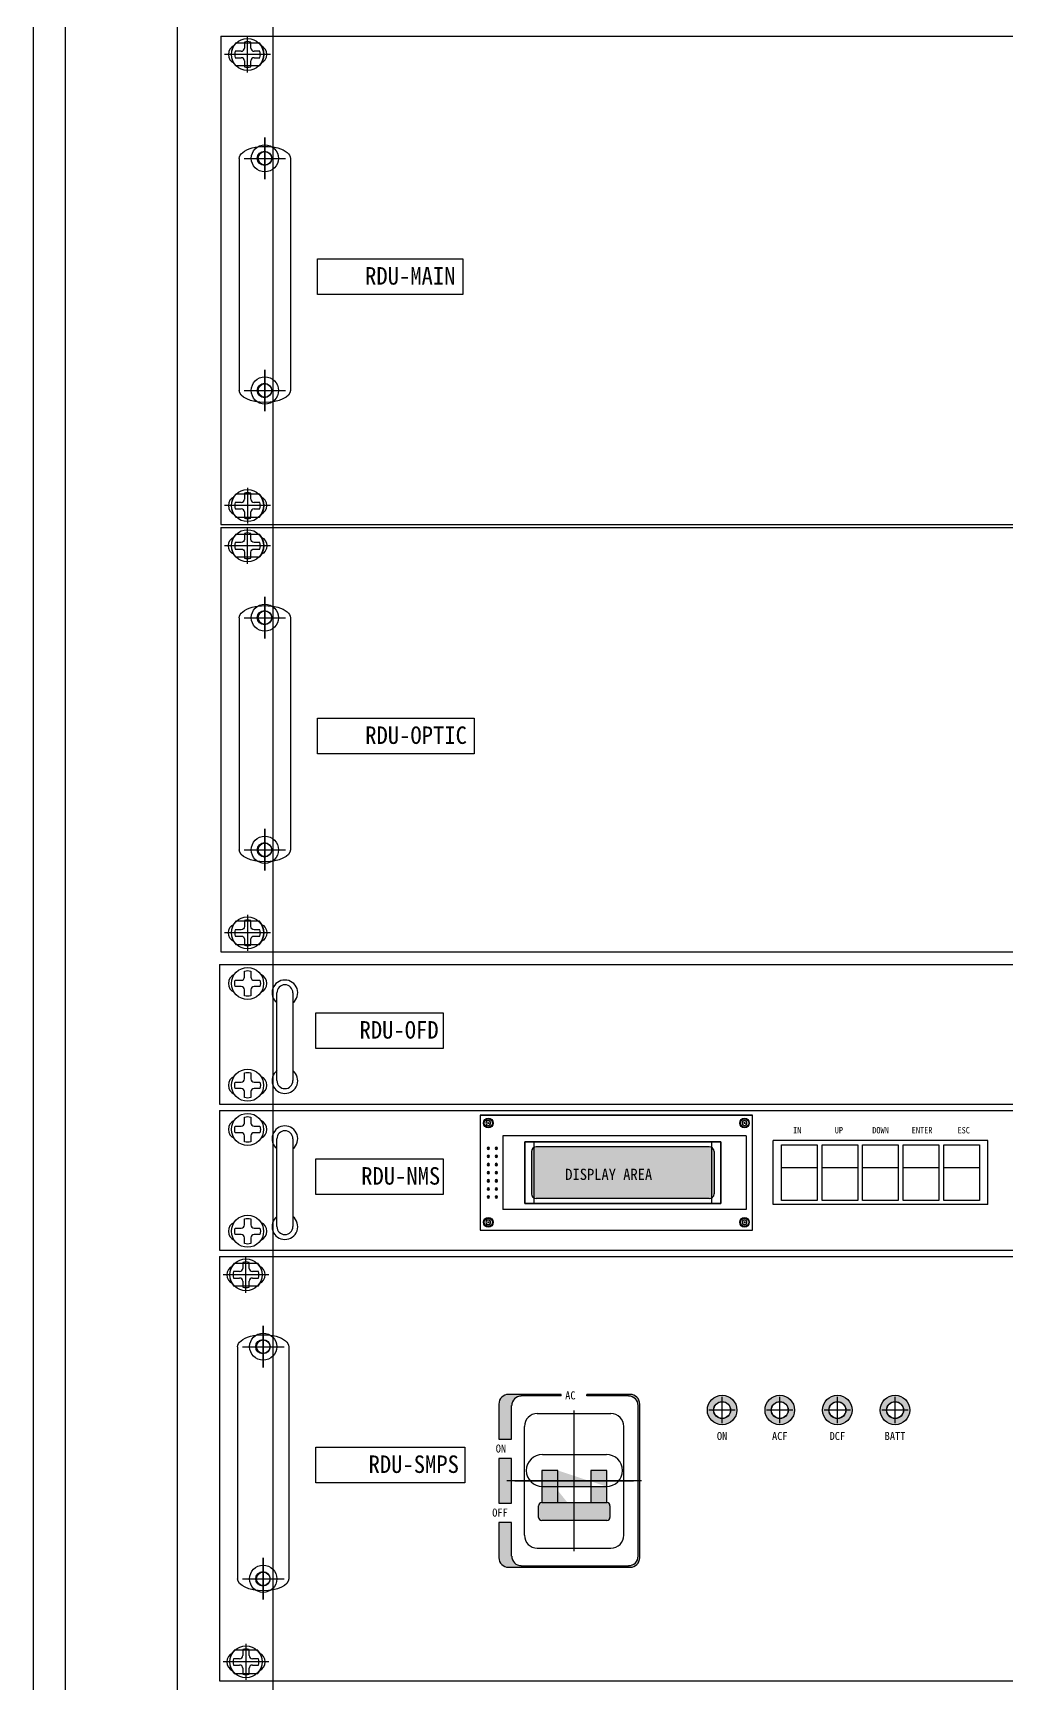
# Model space of a CAD drawing. Header units: millimetres. Extents: x 0 to 2521, y -5 to 594.
# Drawn here: x 2143.4 to 2157.74, y 352.65 to 376.96 of the extents above; entities that cross this region are included whole.
import ezdxf
from ezdxf.enums import TextEntityAlignment as Align

# ---------------------------------------------------------------- set-up
doc = ezdxf.new("R2010")
doc.units = ezdxf.units.MM
doc.header["$LTSCALE"] = 10
doc.layers.add('TT-WIRE-EQPM', color=2, linetype='Continuous')
doc.styles.add('굴림체', font='GulimChe.ttf')

# ---------------------------------------------------------------- blocks, each defined once
blk = doc.blocks.new('SMOOTH_0$00025')
at = {"const_width": 0.000125}
blk.add_lwpolyline([(-0.000062, 0, 1), (0.000062, 0, 1)], format="xyb", close=True, dxfattribs=at)

msp = doc.modelspace()

# ---------------------------------------------------------------- hatches: boundary and pattern name
at = {"layer": 'TT-WIRE-EQPM'}
msp.add_hatch(color=256, dxfattribs=at).paths.add_polyline_path([(2153.429, 360.491, 0.414214), (2153.358, 360.562), (2150.812, 360.562, 0.414214), (2150.742, 360.491), (2150.742, 359.869, 0.414214), (2150.812, 359.798), (2153.358, 359.798, 0.414214), (2153.429, 359.869)])
h = msp.add_hatch(color=256, dxfattribs=at)
h.paths.add_polyline_path([(2150.449, 355.03), (2150.261, 355.03), (2150.261, 354.511, 0.414214), (2150.402, 354.37), (2152.193, 354.37, 0.414214), (2152.335, 354.511), (2152.335, 355.642), (2152.311, 355.642), (2152.311, 354.535, -0.414214), (2152.17, 354.393), (2150.591, 354.393, -0.414214), (2150.449, 354.535)])
h.paths.add_polyline_path([(2150.449, 355.972), (2150.261, 355.972), (2150.261, 355.312), (2150.449, 355.312)])
h.paths.add_polyline_path([(2152.193, 356.915), (2151.557, 356.915), (2151.557, 356.892), (2152.17, 356.892, -0.414214), (2152.311, 356.75), (2152.311, 355.642), (2152.335, 355.642), (2152.335, 356.774, 0.414214)])
h.paths.add_polyline_path([(2150.591, 356.892), (2151.18, 356.892), (2151.18, 356.915), (2150.402, 356.915, 0.414214), (2150.261, 356.774), (2150.261, 356.255), (2150.449, 356.255), (2150.449, 356.75, -0.414214)])
h = msp.add_hatch(color=256, dxfattribs=at)
h.paths.add_polyline_path([(2153.547, 356.468, 1), (2153.547, 356.902, 1)])
h.paths.add_polyline_path([(2153.547, 356.808, -1), (2153.547, 356.563, -1)], flags=16)
h.paths.add_polyline_path([(2154.396, 356.902, 1), (2154.396, 356.468, 1)])
h.paths.add_polyline_path([(2154.396, 356.563, -1), (2154.396, 356.808, -1)], flags=16)
h.paths.add_polyline_path([(2155.244, 356.468, 1), (2155.244, 356.902, 1)])
h.paths.add_polyline_path([(2155.244, 356.808, -1), (2155.244, 356.563, -1)], flags=16)
h.paths.add_polyline_path([(2156.093, 356.468, 1), (2156.093, 356.902, 1)])
h.paths.add_polyline_path([(2156.093, 356.808, -1), (2156.093, 356.563, -1)], flags=16)
h = msp.add_hatch(color=256, dxfattribs=at)
edge = h.paths.add_edge_path()
edge.add_line((2151.896, 355.277), (2151.896, 355.105))
edge.add_arc((2151.849, 355.105), 0.0471, -90, 0, ccw=False)
edge.add_line((2151.849, 355.058), (2150.892, 355.058))
edge.add_arc((2150.892, 355.105), 0.0471, 180, 270, ccw=False)
edge.add_line((2150.845, 355.105), (2150.845, 355.277))
edge.add_arc((2150.892, 355.277), 0.0471, 90, 180, ccw=False)
edge.add_line((2150.892, 355.324), (2151.849, 355.324))
edge.add_arc((2151.849, 355.277), 0.0471, 0, 90, ccw=False)
h.paths.add_polyline_path([(2151.613, 355.795), (2151.613, 355.324), (2151.849, 355.324), (2151.849, 355.795)])
edge = h.paths.add_edge_path()
edge.add_line((2150.901, 355.559), (2151.844, 355.559))
edge.add_line((2151.128, 355.795), (2150.892, 355.795))
edge.add_line((2151.034, 355.324), (2151.269, 355.324))
edge.add_line((2150.892, 355.795), (2150.892, 355.324))
edge.add_line((2151.128, 355.324), (2151.128, 355.795))
h = msp.add_hatch(color=256, dxfattribs=at)
h.paths.add_polyline_path([(2150.892, 355.324), (2151.128, 355.324), (2151.128, 355.795), (2150.892, 355.795)])
edge = h.paths.add_edge_path()
edge.add_line((2151.034, 355.324), (2151.269, 355.324))
edge.add_arc((2150.892, 355.277), 0.0471, 90, 180)
h = msp.add_hatch(color=256, dxfattribs=at)
edge = h.paths.add_edge_path()
edge.add_line((2151.896, 355.277), (2151.896, 355.105))
edge.add_arc((2151.849, 355.105), 0.0471, -90, 0, ccw=False)
edge.add_line((2151.849, 355.058), (2150.892, 355.058))
edge.add_arc((2150.892, 355.105), 0.0471, 180, 270, ccw=False)
edge.add_line((2150.845, 355.105), (2150.845, 355.277))
edge.add_arc((2150.892, 355.277), 0.0471, 90, 180, ccw=False)
edge.add_line((2150.892, 355.324), (2151.849, 355.324))
edge.add_arc((2151.849, 355.277), 0.0471, 0, 90, ccw=False)
h.paths.add_polyline_path([(2151.613, 355.795), (2151.613, 355.324), (2151.849, 355.324), (2151.849, 355.795)])
edge = h.paths.add_edge_path()
edge.add_line((2150.901, 355.559), (2151.844, 355.559))
edge.add_line((2151.128, 355.795), (2150.892, 355.795))
edge.add_line((2151.034, 355.324), (2151.269, 355.324))
edge.add_line((2150.892, 355.795), (2150.892, 355.324))
edge.add_line((2151.128, 355.324), (2151.128, 355.795))
h = msp.add_hatch(color=256, dxfattribs=at)
h.paths.add_polyline_path([(2150.892, 355.324), (2151.128, 355.324), (2151.128, 355.795), (2150.892, 355.795)])
edge = h.paths.add_edge_path()
edge.add_line((2151.034, 355.324), (2151.269, 355.324))
edge.add_arc((2150.892, 355.277), 0.0471, 90, 180)

# ---------------------------------------------------------------- linework, layer by layer
for p, q in [((2143.403, 421.53), (2143.403, 337.288)), ((2143.874, 421.436), (2143.874, 342.482)), ((2145.524, 421.2), (2145.524, 337.523)), ((2146.939, 337.523), (2146.939, 421.2)), ((2146.17, 376.913), (2168.921, 376.913)), ((2146.17, 376.913), (2146.17, 369.724)), ((2146.388, 376.814), (2146.735, 376.814)), ((2146.514, 376.827), (2146.514, 376.739)), ((2146.561, 376.381), (2146.561, 376.909)), ((2146.609, 376.739), (2146.609, 376.827)), ((2146.899, 376.645), (2146.224, 376.645)), ((2146.467, 376.692), (2146.379, 376.692)), ((2146.379, 376.597), (2146.467, 376.597)), ((2146.514, 376.55), (2146.514, 376.462)), ((2146.609, 376.462), (2146.609, 376.55)), ((2146.744, 376.692), (2146.656, 376.692)), ((2146.656, 376.597), (2146.744, 376.597)), ((2146.735, 376.475), (2146.388, 376.475)), ((2146.816, 375.421), (2146.816, 374.808)), ((2146.816, 375.421), (2146.816, 374.808)), ((2146.816, 374.808), (2146.816, 375.421)), ((2146.439, 375.115), (2146.439, 371.697)), ((2146.51, 375.115), (2147.122, 375.115)), ((2146.51, 375.115), (2147.122, 375.115)), ((2146.51, 375.115), (2147.122, 375.115)), ((2147.193, 375.115), (2147.193, 371.697)), ((2147.591, 373.637), (2149.728, 373.637)), ((2147.591, 373.11), (2147.591, 373.637)), ((2149.728, 373.637), (2149.728, 373.11)), ((2149.728, 373.11), (2147.591, 373.11)), ((2146.816, 372.003), (2146.816, 371.391)), ((2146.816, 372.003), (2146.816, 371.391)), ((2146.816, 371.391), (2146.816, 372.003)), ((2146.51, 371.697), (2147.122, 371.697)), ((2146.51, 371.697), (2147.122, 371.697)), ((2146.51, 371.697), (2147.122, 371.697)), ((2146.561, 370.266), (2146.561, 369.738)), ((2146.899, 370.002), (2146.224, 370.002)), ((2146.467, 370.049), (2146.379, 370.049)), ((2146.735, 370.172), (2146.388, 370.172)), ((2146.514, 370.185), (2146.514, 370.097)), ((2146.609, 370.097), (2146.609, 370.185)), ((2146.744, 370.049), (2146.656, 370.049)), ((2146.379, 369.955), (2146.467, 369.955)), ((2146.388, 369.833), (2146.735, 369.833)), ((2146.514, 369.908), (2146.514, 369.82)), ((2146.609, 369.82), (2146.609, 369.908)), ((2146.656, 369.955), (2146.744, 369.955)), ((2146.17, 369.724), (2168.921, 369.724)), ((2146.17, 369.679), (2146.17, 363.433)), ((2146.17, 369.679), (2168.921, 369.679)), ((2146.17, 369.679), (2146.17, 363.433)), ((2146.17, 369.679), (2168.921, 369.679)), ((2146.388, 369.58), (2146.735, 369.58)), ((2146.388, 369.58), (2146.735, 369.58)), ((2146.561, 369.147), (2146.561, 369.675)), ((2146.561, 369.147), (2146.561, 369.675)), ((2146.899, 369.411), (2146.224, 369.411)), ((2146.899, 369.411), (2146.224, 369.411)), ((2146.735, 369.241), (2146.388, 369.241)), ((2146.735, 369.241), (2146.388, 369.241)), ((2146.816, 368.659), (2146.816, 368.046)), ((2146.816, 368.659), (2146.816, 368.046)), ((2146.816, 368.046), (2146.816, 368.659)), ((2146.816, 368.659), (2146.816, 368.046)), ((2146.816, 368.659), (2146.816, 368.046)), ((2146.816, 368.046), (2146.816, 368.659)), ((2146.439, 368.352), (2146.439, 364.934)), ((2146.439, 368.352), (2146.439, 364.934)), ((2146.51, 368.352), (2147.122, 368.352)), ((2146.51, 368.352), (2147.122, 368.352)), ((2146.51, 368.352), (2147.122, 368.352)), ((2146.51, 368.352), (2147.122, 368.352)), ((2146.51, 368.352), (2147.122, 368.352)), ((2146.51, 368.352), (2147.122, 368.352)), ((2147.193, 368.352), (2147.193, 364.934)), ((2147.193, 368.352), (2147.193, 364.934)), ((2146.816, 365.241), (2146.816, 364.628)), ((2146.816, 365.241), (2146.816, 364.628)), ((2146.816, 364.628), (2146.816, 365.241)), ((2146.816, 365.241), (2146.816, 364.628)), ((2146.816, 365.241), (2146.816, 364.628)), ((2146.816, 364.628), (2146.816, 365.241)), ((2146.51, 364.934), (2147.122, 364.934)), ((2146.51, 364.934), (2147.122, 364.934)), ((2146.51, 364.934), (2147.122, 364.934)), ((2146.51, 364.934), (2147.122, 364.934)), ((2146.51, 364.934), (2147.122, 364.934)), ((2146.51, 364.934), (2147.122, 364.934)), ((2146.561, 363.975), (2146.561, 363.447)), ((2146.561, 363.975), (2146.561, 363.447)), ((2146.899, 363.711), (2146.224, 363.711)), ((2146.899, 363.711), (2146.224, 363.711)), ((2146.735, 363.881), (2146.388, 363.881)), ((2146.735, 363.881), (2146.388, 363.881)), ((2146.17, 363.433), (2168.921, 363.433)), ((2146.17, 363.433), (2168.921, 363.433)), ((2146.388, 363.541), (2146.735, 363.541)), ((2146.388, 363.541), (2146.735, 363.541)), ((2146.147, 363.244), (2146.147, 361.189)), ((2146.147, 363.244), (2168.897, 363.244)), ((2146.993, 361.535), (2146.993, 362.828)), ((2147.229, 362.828), (2147.229, 361.535)), ((2146.147, 361.189), (2168.897, 361.189)), ((2146.147, 361.095), (2146.147, 359.039)), ((2146.147, 361.095), (2168.897, 361.095)), ((2149.987, 361.029), (2153.994, 361.029)), ((2149.987, 361.029), (2149.987, 359.332)), ((2153.994, 361.029), (2149.987, 361.029)), ((2149.987, 361.029), (2149.987, 359.332)), ((2153.994, 359.332), (2153.994, 361.029)), ((2150.093, 360.911), (2150.117, 360.911)), ((2150.093, 360.911), (2150.117, 360.911)), ((2150.105, 360.899), (2150.105, 360.923)), ((2150.105, 360.899), (2150.105, 360.923)), ((2153.865, 360.911), (2153.889, 360.911)), ((2153.865, 360.911), (2153.889, 360.911)), ((2153.877, 360.899), (2153.877, 360.923)), ((2153.877, 360.899), (2153.877, 360.923)), ((2146.993, 359.386), (2146.993, 360.679)), ((2147.229, 360.679), (2147.229, 359.386)), ((2150.093, 360.539), (2150.117, 360.539)), ((2150.093, 360.539), (2150.117, 360.539)), ((2150.105, 360.527), (2150.105, 360.551)), ((2150.105, 360.527), (2150.105, 360.551)), ((2150.213, 360.539), (2150.237, 360.539)), ((2150.213, 360.539), (2150.237, 360.539)), ((2150.225, 360.527), (2150.225, 360.551)), ((2150.225, 360.527), (2150.225, 360.551)), ((2153.9, 360.722), (2150.317, 360.722)), ((2150.317, 360.722), (2150.317, 359.638)), ((2153.528, 360.633), (2150.643, 360.633)), ((2150.643, 360.633), (2150.643, 359.728)), ((2153.393, 360.633), (2150.777, 360.633)), ((2150.777, 360.633), (2150.777, 359.728)), ((2153.358, 360.562), (2150.812, 360.562)), ((2153.393, 360.633), (2153.393, 359.728)), ((2153.528, 359.728), (2153.528, 360.633)), ((2153.9, 360.722), (2153.9, 359.638)), ((2157.458, 360.652), (2154.299, 360.652)), ((2154.299, 359.709), (2154.299, 360.652)), ((2157.458, 360.652), (2154.299, 360.652)), ((2154.299, 359.709), (2154.299, 360.652)), ((2157.458, 359.709), (2157.458, 360.652)), ((2157.458, 359.709), (2157.458, 360.652)), ((2150.093, 360.42), (2150.117, 360.42)), ((2150.093, 360.42), (2150.117, 360.42)), ((2150.093, 360.3), (2150.117, 360.3)), ((2150.093, 360.3), (2150.117, 360.3)), ((2150.105, 360.408), (2150.105, 360.432)), ((2150.105, 360.408), (2150.105, 360.432)), ((2150.105, 360.288), (2150.105, 360.312)), ((2150.105, 360.288), (2150.105, 360.312)), ((2150.213, 360.42), (2150.237, 360.42)), ((2150.213, 360.42), (2150.237, 360.42)), ((2150.213, 360.3), (2150.237, 360.3)), ((2150.213, 360.3), (2150.237, 360.3)), ((2150.225, 360.408), (2150.225, 360.432)), ((2150.225, 360.408), (2150.225, 360.432)), ((2150.225, 360.288), (2150.225, 360.312)), ((2150.225, 360.288), (2150.225, 360.312)), ((2150.742, 360.491), (2150.742, 359.869)), ((2153.429, 360.491), (2153.429, 359.869)), ((2150.093, 360.18), (2150.117, 360.18)), ((2150.093, 360.18), (2150.117, 360.18)), ((2150.093, 360.06), (2150.117, 360.06)), ((2150.093, 360.06), (2150.117, 360.06)), ((2150.105, 360.168), (2150.105, 360.192)), ((2150.105, 360.168), (2150.105, 360.192)), ((2150.105, 360.048), (2150.105, 360.072)), ((2150.105, 360.048), (2150.105, 360.072)), ((2150.213, 360.18), (2150.237, 360.18)), ((2150.213, 360.18), (2150.237, 360.18)), ((2150.213, 360.06), (2150.237, 360.06)), ((2150.213, 360.06), (2150.237, 360.06)), ((2150.225, 360.168), (2150.225, 360.192)), ((2150.225, 360.168), (2150.225, 360.192)), ((2150.225, 360.048), (2150.225, 360.072)), ((2150.225, 360.048), (2150.225, 360.072)), ((2154.42, 360.255), (2154.945, 360.255)), ((2155.018, 360.255), (2155.543, 360.255)), ((2155.616, 360.255), (2156.141, 360.255)), ((2156.214, 360.255), (2156.739, 360.255)), ((2156.812, 360.255), (2157.337, 360.255)), ((2150.093, 359.941), (2150.117, 359.941)), ((2150.093, 359.941), (2150.117, 359.941)), ((2150.093, 359.821), (2150.117, 359.821)), ((2150.093, 359.821), (2150.117, 359.821)), ((2150.105, 359.929), (2150.105, 359.953)), ((2150.105, 359.929), (2150.105, 359.953)), ((2150.105, 359.809), (2150.105, 359.833)), ((2150.105, 359.809), (2150.105, 359.833)), ((2150.213, 359.941), (2150.237, 359.941)), ((2150.213, 359.941), (2150.237, 359.941)), ((2150.213, 359.821), (2150.237, 359.821)), ((2150.213, 359.821), (2150.237, 359.821)), ((2150.225, 359.929), (2150.225, 359.953)), ((2150.225, 359.929), (2150.225, 359.953)), ((2150.225, 359.809), (2150.225, 359.833)), ((2150.225, 359.809), (2150.225, 359.833)), ((2153.358, 359.798), (2150.812, 359.798)), ((2153.9, 359.638), (2150.317, 359.638)), ((2150.643, 359.728), (2153.528, 359.728)), ((2153.393, 359.728), (2150.777, 359.728)), ((2157.458, 359.709), (2154.299, 359.709)), ((2157.458, 359.709), (2154.299, 359.709)), ((2149.987, 359.332), (2153.994, 359.332)), ((2149.987, 359.332), (2153.994, 359.332)), ((2150.093, 359.449), (2150.117, 359.449)), ((2150.093, 359.449), (2150.117, 359.449)), ((2150.105, 359.437), (2150.105, 359.461)), ((2150.105, 359.437), (2150.105, 359.461)), ((2153.865, 359.449), (2153.889, 359.449)), ((2153.865, 359.449), (2153.889, 359.449)), ((2153.877, 359.437), (2153.877, 359.461)), ((2153.877, 359.437), (2153.877, 359.461)), ((2146.147, 359.039), (2168.897, 359.039)), ((2146.147, 358.945), (2146.147, 352.699)), ((2146.147, 358.945), (2168.897, 358.945)), ((2146.364, 358.846), (2146.712, 358.846)), ((2146.491, 358.859), (2146.491, 358.771)), ((2146.538, 358.412), (2146.538, 358.94)), ((2146.585, 358.771), (2146.585, 358.859)), ((2146.875, 358.676), (2146.201, 358.676)), ((2146.444, 358.723), (2146.355, 358.723)), ((2146.355, 358.629), (2146.444, 358.629)), ((2146.491, 358.582), (2146.491, 358.494)), ((2146.585, 358.494), (2146.585, 358.582)), ((2146.72, 358.723), (2146.632, 358.723)), ((2146.632, 358.629), (2146.72, 358.629)), ((2146.712, 358.507), (2146.364, 358.507)), ((2146.792, 357.924), (2146.792, 357.312)), ((2146.792, 357.924), (2146.792, 357.312)), ((2146.792, 357.312), (2146.792, 357.924)), ((2146.415, 357.618), (2146.415, 354.2)), ((2146.486, 357.618), (2147.099, 357.618)), ((2146.486, 357.618), (2147.099, 357.618)), ((2146.486, 357.618), (2147.099, 357.618)), ((2147.17, 357.618), (2147.17, 354.2)), ((2151.18, 356.915), (2150.402, 356.915)), ((2151.18, 356.892), (2150.591, 356.892)), ((2151.18, 356.892), (2151.18, 356.915)), ((2152.193, 356.915), (2151.557, 356.915)), ((2151.557, 356.892), (2151.557, 356.915)), ((2152.17, 356.892), (2151.557, 356.892)), ((2153.547, 356.492), (2153.547, 356.879)), ((2154.396, 356.492), (2154.396, 356.879)), ((2155.244, 356.492), (2155.244, 356.879)), ((2156.093, 356.492), (2156.093, 356.879)), ((2150.261, 356.774), (2150.261, 356.255)), ((2150.449, 356.255), (2150.449, 356.75)), ((2150.826, 356.632), (2151.911, 356.632)), ((2151.368, 354.605), (2151.368, 356.68)), ((2151.368, 354.605), (2151.368, 356.68)), ((2151.368, 354.605), (2151.368, 356.68)), ((2151.368, 354.605), (2151.368, 356.68)), ((2152.311, 354.535), (2152.311, 356.75)), ((2152.335, 354.511), (2152.335, 356.774)), ((2153.74, 356.685), (2153.354, 356.685)), ((2154.589, 356.685), (2154.202, 356.685)), ((2155.438, 356.685), (2155.051, 356.685)), ((2156.286, 356.685), (2155.9, 356.685)), ((2150.638, 354.841), (2150.638, 356.444)), ((2152.099, 354.841), (2152.099, 356.444)), ((2147.568, 356.14), (2149.761, 356.14)), ((2147.568, 355.614), (2147.568, 356.14)), ((2149.761, 356.14), (2149.761, 355.614)), ((2150.261, 356.255), (2150.449, 356.255)), ((2150.638, 354.935), (2150.638, 356.35)), ((2152.099, 354.935), (2152.099, 356.35)), ((2150.261, 355.972), (2150.261, 355.312)), ((2150.449, 355.972), (2150.261, 355.972)), ((2150.449, 355.312), (2150.449, 355.972)), ((2150.901, 356.03), (2151.844, 356.03)), ((2150.901, 356.03), (2151.844, 356.03)), ((2152.358, 355.642), (2150.378, 355.642)), ((2152.358, 355.642), (2150.378, 355.642)), ((2150.496, 355.642), (2152.241, 355.642)), ((2150.496, 355.642), (2152.241, 355.642)), ((2150.892, 355.795), (2150.892, 355.324)), ((2151.128, 355.795), (2150.892, 355.795)), ((2150.892, 355.795), (2150.892, 355.324)), ((2151.128, 355.795), (2150.892, 355.795)), ((2151.128, 355.324), (2151.128, 355.795)), ((2151.128, 355.324), (2151.128, 355.795)), ((2151.613, 355.795), (2151.613, 355.324)), ((2151.849, 355.795), (2151.613, 355.795)), ((2151.613, 355.795), (2151.613, 355.324)), ((2151.849, 355.795), (2151.613, 355.795)), ((2151.849, 355.324), (2151.849, 355.795)), ((2151.849, 355.324), (2151.849, 355.795)), ((2149.761, 355.614), (2147.568, 355.614)), ((2150.901, 355.559), (2151.844, 355.559)), ((2150.901, 355.559), (2151.844, 355.559)), ((2150.261, 355.312), (2150.449, 355.312)), ((2150.845, 355.105), (2150.845, 355.277)), ((2150.845, 355.105), (2150.845, 355.277)), ((2150.892, 355.324), (2151.128, 355.324)), ((2150.892, 355.324), (2151.849, 355.324)), ((2150.892, 355.324), (2151.128, 355.324)), ((2150.892, 355.324), (2151.849, 355.324)), ((2151.034, 355.324), (2151.269, 355.324)), ((2151.034, 355.324), (2151.269, 355.324)), ((2151.613, 355.324), (2151.849, 355.324)), ((2151.613, 355.324), (2151.849, 355.324)), ((2151.896, 355.277), (2151.896, 355.105)), ((2151.896, 355.277), (2151.896, 355.105)), ((2150.261, 355.03), (2150.261, 354.511)), ((2150.449, 355.03), (2150.261, 355.03)), ((2150.449, 354.535), (2150.449, 355.03)), ((2151.849, 355.058), (2150.892, 355.058)), ((2151.849, 355.058), (2150.892, 355.058)), ((2146.792, 354.507), (2146.792, 353.894)), ((2146.792, 354.507), (2146.792, 353.894)), ((2146.792, 353.894), (2146.792, 354.507)), ((2150.826, 354.652), (2151.911, 354.652)), ((2146.486, 354.2), (2147.099, 354.2)), ((2146.486, 354.2), (2147.099, 354.2)), ((2146.486, 354.2), (2147.099, 354.2)), ((2150.402, 354.37), (2152.193, 354.37)), ((2150.591, 354.393), (2152.17, 354.393)), ((2146.538, 353.241), (2146.538, 352.713)), ((2146.875, 352.977), (2146.201, 352.977)), ((2146.444, 353.024), (2146.355, 353.024)), ((2146.712, 353.147), (2146.364, 353.147)), ((2146.491, 353.159), (2146.491, 353.071)), ((2146.585, 353.071), (2146.585, 353.159)), ((2146.72, 353.024), (2146.632, 353.024)), ((2146.355, 352.93), (2146.444, 352.93)), ((2146.364, 352.807), (2146.712, 352.807)), ((2146.491, 352.883), (2146.491, 352.794)), ((2146.585, 352.794), (2146.585, 352.883)), ((2146.632, 352.93), (2146.72, 352.93)), ((2146.147, 352.699), (2168.897, 352.699))]:
    msp.add_line(p, q, dxfattribs=at)
for points in [[(2146.365, 369.28, -0.663325), (2146.365, 369.541)], [(2146.365, 369.28, -0.663325), (2146.365, 369.541)], [(2146.758, 369.541, -0.663325), (2146.758, 369.28)], [(2146.758, 369.541, -0.663325), (2146.758, 369.28)], [(2146.365, 363.581, -0.663325), (2146.365, 363.841)], [(2146.365, 363.581, -0.663325), (2146.365, 363.841)], [(2146.758, 363.841, -0.663325), (2146.758, 363.581)], [(2146.758, 363.841, -0.663325), (2146.758, 363.581)], [(2146.365, 363.097, 0.663325), (2146.365, 362.836)], [(2146.758, 362.836, 0.663325), (2146.758, 363.097)], [(2146.365, 361.597, 0.663325), (2146.365, 361.337)], [(2146.758, 361.337, 0.663325), (2146.758, 361.597)], [(2146.365, 360.947, 0.663325), (2146.365, 360.686)], [(2146.758, 360.686, 0.663325), (2146.758, 360.947)], [(2146.365, 359.448, 0.663325), (2146.365, 359.187)], [(2146.758, 359.187, 0.663325), (2146.758, 359.448)]]:
    msp.add_lwpolyline(points, format="xyb", dxfattribs=at)
for points in [[(2146.467, 369.458), (2146.379, 369.458, 0.127017), (2146.379, 369.363), (2146.467, 369.363, -0.414214), (2146.514, 369.316), (2146.514, 369.228, 0.127017), (2146.609, 369.228), (2146.609, 369.316, -0.414214), (2146.656, 369.363), (2146.744, 369.363, 0.127017), (2146.744, 369.458), (2146.656, 369.458, -0.414214), (2146.609, 369.505), (2146.609, 369.593, 0.127017), (2146.514, 369.593), (2146.514, 369.505, -0.414214)], [(2146.467, 369.458), (2146.379, 369.458, 0.127017), (2146.379, 369.363), (2146.467, 369.363, -0.414214), (2146.514, 369.316), (2146.514, 369.228, 0.127017), (2146.609, 369.228), (2146.609, 369.316, -0.414214), (2146.656, 369.363), (2146.744, 369.363, 0.127017), (2146.744, 369.458), (2146.656, 369.458, -0.414214), (2146.609, 369.505), (2146.609, 369.593, 0.127017), (2146.514, 369.593), (2146.514, 369.505, -0.414214)], [(2146.467, 363.758), (2146.379, 363.758, 0.127017), (2146.379, 363.664), (2146.467, 363.664, -0.414214), (2146.514, 363.617), (2146.514, 363.528, 0.127017), (2146.609, 363.528), (2146.609, 363.617, -0.414214), (2146.656, 363.664), (2146.744, 363.664, 0.127017), (2146.744, 363.758), (2146.656, 363.758, -0.414214), (2146.609, 363.805), (2146.609, 363.894, 0.127017), (2146.514, 363.894), (2146.514, 363.805, -0.414214)], [(2146.467, 363.758), (2146.379, 363.758, 0.127017), (2146.379, 363.664), (2146.467, 363.664, -0.414214), (2146.514, 363.617), (2146.514, 363.528, 0.127017), (2146.609, 363.528), (2146.609, 363.617, -0.414214), (2146.656, 363.664), (2146.744, 363.664, 0.127017), (2146.744, 363.758), (2146.656, 363.758, -0.414214), (2146.609, 363.805), (2146.609, 363.894, 0.127017), (2146.514, 363.894), (2146.514, 363.805, -0.414214)], [(2146.656, 363.013), (2146.744, 363.013, -0.127017), (2146.744, 362.919), (2146.656, 362.919, 0.414214), (2146.609, 362.872), (2146.609, 362.784, -0.127017), (2146.515, 362.784), (2146.515, 362.872, 0.414214), (2146.467, 362.919), (2146.379, 362.919, -0.127017), (2146.379, 363.013), (2146.467, 363.013, 0.414214), (2146.515, 363.06), (2146.515, 363.149, -0.127017), (2146.609, 363.149), (2146.609, 363.06, 0.414214)], [(2146.656, 361.514), (2146.744, 361.514, -0.127017), (2146.744, 361.42), (2146.656, 361.42, 0.414214), (2146.609, 361.373), (2146.609, 361.285, -0.127017), (2146.515, 361.285), (2146.515, 361.373, 0.414214), (2146.467, 361.42), (2146.379, 361.42, -0.127017), (2146.379, 361.514), (2146.467, 361.514, 0.414214), (2146.515, 361.561), (2146.515, 361.65, -0.127017), (2146.609, 361.65), (2146.609, 361.561, 0.414214)], [(2146.656, 360.864), (2146.744, 360.864, -0.127017), (2146.744, 360.769), (2146.656, 360.769, 0.414214), (2146.609, 360.722), (2146.609, 360.634, -0.127017), (2146.515, 360.634), (2146.515, 360.722, 0.414214), (2146.467, 360.769), (2146.379, 360.769, -0.127017), (2146.379, 360.864), (2146.467, 360.864, 0.414214), (2146.515, 360.911), (2146.515, 360.999, -0.127017), (2146.609, 360.999), (2146.609, 360.911, 0.414214)], [(2146.656, 359.365), (2146.744, 359.365, -0.127017), (2146.744, 359.27), (2146.656, 359.27, 0.414214), (2146.609, 359.223), (2146.609, 359.135, -0.127017), (2146.515, 359.135), (2146.515, 359.223, 0.414214), (2146.467, 359.27), (2146.379, 359.27, -0.127017), (2146.379, 359.365), (2146.467, 359.365, 0.414214), (2146.515, 359.412), (2146.515, 359.5, -0.127017), (2146.609, 359.5), (2146.609, 359.412, 0.414214)]]:
    msp.add_lwpolyline(points, format="xyb", close=True, dxfattribs=at)
for points in [[(2147.591, 366.874), (2149.896, 366.874), (2149.896, 366.348), (2147.591, 366.348)], [(2147.591, 366.874), (2149.896, 366.874), (2149.896, 366.348), (2147.591, 366.348)], [(2147.568, 362.534), (2149.439, 362.534), (2149.439, 362.008), (2147.568, 362.008)], [(2150.643, 360.633), (2153.528, 360.633), (2153.528, 359.728), (2150.643, 359.728)], [(2154.42, 360.591), (2154.945, 360.591), (2154.945, 359.772), (2154.42, 359.772)], [(2155.018, 360.591), (2155.543, 360.591), (2155.543, 359.772), (2155.018, 359.772)], [(2155.616, 360.591), (2156.141, 360.591), (2156.141, 359.772), (2155.616, 359.772)], [(2156.214, 360.591), (2156.739, 360.591), (2156.739, 359.772), (2156.214, 359.772)], [(2156.812, 360.591), (2157.337, 360.591), (2157.337, 359.772), (2156.812, 359.772)], [(2147.568, 360.385), (2149.439, 360.385), (2149.439, 359.859), (2147.568, 359.859)]]:
    msp.add_lwpolyline(points, close=True, dxfattribs=at)
for centre, radius in [((2146.561, 376.645), 0.236), ((2146.816, 375.115), 0.2), ((2146.811, 375.115), 0.106), ((2146.816, 375.115), 0.099), ((2146.816, 371.697), 0.2), ((2146.811, 371.697), 0.106), ((2146.816, 371.697), 0.099), ((2146.561, 370.002), 0.236), ((2146.561, 369.411), 0.236), ((2146.561, 369.411), 0.236), ((2146.816, 368.352), 0.2), ((2146.816, 368.352), 0.2), ((2146.811, 368.352), 0.106), ((2146.811, 368.352), 0.106), ((2146.816, 368.352), 0.099), ((2146.816, 368.352), 0.099), ((2146.816, 364.934), 0.2), ((2146.816, 364.934), 0.2), ((2146.811, 364.934), 0.106), ((2146.811, 364.934), 0.106), ((2146.816, 364.934), 0.099), ((2146.816, 364.934), 0.099), ((2146.561, 363.711), 0.236), ((2146.561, 363.711), 0.236), ((2146.562, 362.966), 0.236), ((2146.562, 361.467), 0.236), ((2146.562, 360.817), 0.236), ((2150.106, 360.911), 0.0707), ((2150.105, 360.911), 0.0613), ((2153.877, 360.911), 0.0707), ((2153.877, 360.911), 0.0613), ((2146.562, 359.317), 0.236), ((2150.106, 359.449), 0.0707), ((2150.105, 359.449), 0.0613), ((2153.877, 359.449), 0.0707), ((2153.877, 359.449), 0.0613), ((2146.538, 358.676), 0.236), ((2146.792, 357.618), 0.2), ((2146.788, 357.618), 0.106), ((2146.792, 357.618), 0.099), ((2153.547, 356.685), 0.217), ((2154.396, 356.685), 0.217), ((2155.244, 356.685), 0.217), ((2156.093, 356.685), 0.217), ((2153.547, 356.685), 0.125), ((2153.547, 356.685), 0.123), ((2154.396, 356.685), 0.125), ((2154.396, 356.685), 0.123), ((2155.244, 356.685), 0.125), ((2155.244, 356.685), 0.123), ((2156.093, 356.685), 0.125), ((2156.093, 356.685), 0.123), ((2146.792, 354.2), 0.2), ((2146.788, 354.2), 0.106), ((2146.792, 354.2), 0.099), ((2146.538, 352.977), 0.236)]:
    msp.add_circle(centre, radius, dxfattribs=at)
for centre, radius, start, end in [((2146.561, 376.645), 0.243, 135.6508, 224.3492), ((2146.561, 376.645), 0.189, 75.5225, 104.4775), ((2146.561, 376.645), 0.243, 315.6508, 44.3492), ((2146.42, 376.645), 0.141, 112.8854, 247.1146), ((2146.561, 376.645), 0.189, 165.5225, 194.4775), ((2146.467, 376.739), 0.0471, 270, 360), ((2146.467, 376.55), 0.0471, 0, 90), ((2146.656, 376.739), 0.0471, 180, 270), ((2146.656, 376.55), 0.0471, 90, 180), ((2146.561, 376.645), 0.189, 345.5225, 14.4775), ((2146.703, 376.645), 0.141, 292.8854, 67.1146), ((2146.561, 376.645), 0.189, 255.5225, 284.4775), ((2146.42, 370.002), 0.141, 112.8854, 247.1146), ((2146.561, 370.002), 0.243, 135.6508, 224.3492), ((2146.561, 370.002), 0.189, 165.5225, 194.4775), ((2146.467, 370.097), 0.0471, 270, 0), ((2146.561, 370.002), 0.189, 75.5225, 104.4775), ((2146.656, 370.097), 0.0471, 180, 270), ((2146.561, 370.002), 0.243, 315.6508, 44.3492), ((2146.561, 370.002), 0.189, 345.5225, 14.4775), ((2146.703, 370.002), 0.141, 292.8854, 67.1146), ((2146.467, 369.908), 0.0471, 360, 90), ((2146.561, 370.002), 0.189, 255.5225, 284.4775), ((2146.656, 369.908), 0.0471, 90, 180), ((2146.561, 369.411), 0.243, 135.6508, 224.3492), ((2146.561, 369.411), 0.243, 135.6508, 224.3492), ((2146.561, 369.411), 0.243, 315.6508, 44.3492), ((2146.561, 369.411), 0.243, 315.6508, 44.3492), ((2146.561, 363.711), 0.243, 135.6508, 224.3492), ((2146.561, 363.711), 0.243, 135.6508, 224.3492), ((2146.561, 363.711), 0.243, 315.6508, 44.3492), ((2146.561, 363.711), 0.243, 315.6508, 44.3492), ((2147.111, 362.828), 0.189, 308.6822, 231.3178), ((2147.111, 362.828), 0.118, 0, 180), ((2147.111, 361.535), 0.189, 128.6822, 51.3178), ((2147.111, 361.535), 0.118, 180, 0), ((2147.111, 360.679), 0.189, 308.6822, 231.3178), ((2147.111, 360.679), 0.118, 0, 180), ((2150.105, 360.911), 0.0354, 0, 180), ((2150.105, 360.911), 0.0354, 0, 180), ((2150.105, 360.911), 0.0354, 180, 0), ((2150.105, 360.911), 0.0354, 180, 0), ((2150.105, 360.911), 0.0342, 90, 270), ((2150.105, 360.911), 0.0342, 90, 270), ((2150.105, 360.911), 0.0342, 90, 270), ((2150.105, 360.911), 0.0342, 270, 90), ((2150.105, 360.911), 0.0342, 270, 90), ((2150.105, 360.911), 0.0342, 270, 90), ((2153.877, 360.911), 0.0354, 0, 180), ((2153.877, 360.911), 0.0354, 0, 180), ((2153.877, 360.911), 0.0354, 180, 0), ((2153.877, 360.911), 0.0354, 180, 0), ((2153.877, 360.911), 0.0342, 90, 270), ((2153.877, 360.911), 0.0342, 90, 270), ((2153.877, 360.911), 0.0342, 90, 270), ((2153.877, 360.911), 0.0342, 270, 90), ((2153.877, 360.911), 0.0342, 270, 90), ((2153.877, 360.911), 0.0342, 270, 90), ((2150.105, 360.539), 0.0177, 90, 270), ((2150.105, 360.539), 0.0177, 90, 270), ((2150.105, 360.539), 0.0177, 90, 270), ((2150.105, 360.539), 0.0118, 0, 180), ((2150.105, 360.539), 0.0118, 0, 180), ((2150.105, 360.539), 0.0118, 180, 0), ((2150.105, 360.539), 0.0118, 180, 0), ((2150.105, 360.539), 0.0177, 270, 90), ((2150.105, 360.539), 0.0177, 270, 90), ((2150.105, 360.539), 0.0177, 270, 90), ((2150.225, 360.539), 0.0177, 90, 270), ((2150.225, 360.539), 0.0177, 90, 270), ((2150.225, 360.539), 0.0177, 90, 270), ((2150.225, 360.539), 0.0118, 0, 180), ((2150.225, 360.539), 0.0118, 0, 180), ((2150.225, 360.539), 0.0118, 180, 0), ((2150.225, 360.539), 0.0118, 180, 0), ((2150.225, 360.539), 0.0177, 270, 90), ((2150.225, 360.539), 0.0177, 270, 90), ((2150.225, 360.539), 0.0177, 270, 90), ((2150.812, 360.491), 0.0707, 90, 180), ((2153.358, 360.491), 0.0707, 0, 90), ((2150.105, 360.42), 0.0177, 90, 270), ((2150.105, 360.42), 0.0177, 90, 270), ((2150.105, 360.42), 0.0177, 90, 270), ((2150.105, 360.3), 0.0177, 90, 270), ((2150.105, 360.3), 0.0177, 90, 270), ((2150.105, 360.3), 0.0177, 90, 270), ((2150.105, 360.42), 0.0118, 0, 180), ((2150.105, 360.42), 0.0118, 0, 180), ((2150.105, 360.42), 0.0118, 180, 0), ((2150.105, 360.42), 0.0118, 180, 0), ((2150.105, 360.3), 0.0118, 0, 180), ((2150.105, 360.3), 0.0118, 0, 180), ((2150.105, 360.3), 0.0118, 180, 0), ((2150.105, 360.3), 0.0118, 180, 0), ((2150.105, 360.42), 0.0177, 270, 90), ((2150.105, 360.42), 0.0177, 270, 90), ((2150.105, 360.42), 0.0177, 270, 90), ((2150.105, 360.3), 0.0177, 270, 90), ((2150.105, 360.3), 0.0177, 270, 90), ((2150.105, 360.3), 0.0177, 270, 90), ((2150.225, 360.42), 0.0177, 90, 270), ((2150.225, 360.42), 0.0177, 90, 270), ((2150.225, 360.42), 0.0177, 90, 270), ((2150.225, 360.3), 0.0177, 90, 270), ((2150.225, 360.3), 0.0177, 90, 270), ((2150.225, 360.3), 0.0177, 90, 270), ((2150.225, 360.42), 0.0118, 0, 180), ((2150.225, 360.42), 0.0118, 0, 180), ((2150.225, 360.42), 0.0118, 180, 0), ((2150.225, 360.42), 0.0118, 180, 0), ((2150.225, 360.3), 0.0118, 0, 180), ((2150.225, 360.3), 0.0118, 0, 180), ((2150.225, 360.3), 0.0118, 180, 0), ((2150.225, 360.3), 0.0118, 180, 0), ((2150.225, 360.42), 0.0177, 270, 90), ((2150.225, 360.42), 0.0177, 270, 90), ((2150.225, 360.42), 0.0177, 270, 90), ((2150.225, 360.3), 0.0177, 270, 90), ((2150.225, 360.3), 0.0177, 270, 90), ((2150.225, 360.3), 0.0177, 270, 90), ((2150.105, 360.18), 0.0177, 90, 270), ((2150.105, 360.18), 0.0177, 90, 270), ((2150.105, 360.18), 0.0177, 90, 270), ((2150.105, 360.06), 0.0177, 90, 270), ((2150.105, 360.06), 0.0177, 90, 270), ((2150.105, 360.06), 0.0177, 90, 270), ((2150.105, 360.18), 0.0118, 0, 180), ((2150.105, 360.18), 0.0118, 0, 180), ((2150.105, 360.18), 0.0118, 180, 0), ((2150.105, 360.18), 0.0118, 180, 0), ((2150.105, 360.06), 0.0118, 0, 180), ((2150.105, 360.06), 0.0118, 0, 180), ((2150.105, 360.06), 0.0118, 180, 0), ((2150.105, 360.06), 0.0118, 180, 0), ((2150.105, 360.18), 0.0177, 270, 90), ((2150.105, 360.18), 0.0177, 270, 90), ((2150.105, 360.18), 0.0177, 270, 90), ((2150.105, 360.06), 0.0177, 270, 90), ((2150.105, 360.06), 0.0177, 270, 90), ((2150.105, 360.06), 0.0177, 270, 90), ((2150.225, 360.18), 0.0177, 90, 270), ((2150.225, 360.18), 0.0177, 90, 270), ((2150.225, 360.18), 0.0177, 90, 270), ((2150.225, 360.06), 0.0177, 90, 270), ((2150.225, 360.06), 0.0177, 90, 270), ((2150.225, 360.06), 0.0177, 90, 270), ((2150.225, 360.18), 0.0118, 0, 180), ((2150.225, 360.18), 0.0118, 0, 180), ((2150.225, 360.18), 0.0118, 180, 0), ((2150.225, 360.18), 0.0118, 180, 0), ((2150.225, 360.06), 0.0118, 0, 180), ((2150.225, 360.06), 0.0118, 0, 180), ((2150.225, 360.06), 0.0118, 180, 0), ((2150.225, 360.06), 0.0118, 180, 0), ((2150.225, 360.18), 0.0177, 270, 90), ((2150.225, 360.18), 0.0177, 270, 90), ((2150.225, 360.18), 0.0177, 270, 90), ((2150.225, 360.06), 0.0177, 270, 90), ((2150.225, 360.06), 0.0177, 270, 90), ((2150.225, 360.06), 0.0177, 270, 90), ((2150.105, 359.941), 0.0177, 90, 270), ((2150.105, 359.941), 0.0177, 90, 270), ((2150.105, 359.941), 0.0177, 90, 270), ((2150.105, 359.821), 0.0177, 90, 270), ((2150.105, 359.821), 0.0177, 90, 270), ((2150.105, 359.821), 0.0177, 90, 270), ((2150.105, 359.941), 0.0118, 0, 180), ((2150.105, 359.941), 0.0118, 0, 180), ((2150.105, 359.941), 0.0118, 180, 0), ((2150.105, 359.941), 0.0118, 180, 0), ((2150.105, 359.821), 0.0118, 0, 180), ((2150.105, 359.821), 0.0118, 0, 180), ((2150.105, 359.821), 0.0118, 180, 0), ((2150.105, 359.821), 0.0118, 180, 0), ((2150.105, 359.941), 0.0177, 270, 90), ((2150.105, 359.941), 0.0177, 270, 90), ((2150.105, 359.941), 0.0177, 270, 90), ((2150.105, 359.821), 0.0177, 270, 90), ((2150.105, 359.821), 0.0177, 270, 90), ((2150.105, 359.821), 0.0177, 270, 90), ((2150.225, 359.941), 0.0177, 90, 270), ((2150.225, 359.941), 0.0177, 90, 270), ((2150.225, 359.941), 0.0177, 90, 270), ((2150.225, 359.821), 0.0177, 90, 270), ((2150.225, 359.941), 0.0118, 0, 180), ((2150.225, 359.941), 0.0118, 0, 180), ((2150.225, 359.941), 0.0118, 180, 0), ((2150.225, 359.941), 0.0118, 180, 0), ((2150.225, 359.821), 0.0118, 0, 180), ((2150.225, 359.821), 0.0118, 0, 180), ((2150.225, 359.821), 0.0118, 180, 0), ((2150.225, 359.821), 0.0118, 180, 0), ((2150.225, 359.941), 0.0177, 270, 90), ((2150.225, 359.941), 0.0177, 270, 90), ((2150.225, 359.941), 0.0177, 270, 90), ((2150.225, 359.821), 0.0177, 270, 90), ((2150.812, 359.869), 0.0707, 180, 270), ((2153.358, 359.869), 0.0707, 270, 0), ((2147.111, 359.386), 0.189, 128.6822, 51.3178), ((2147.111, 359.386), 0.118, 180, 0), ((2150.105, 359.449), 0.0354, 0, 180), ((2150.105, 359.449), 0.0354, 0, 180), ((2150.105, 359.449), 0.0354, 180, 0), ((2150.105, 359.449), 0.0354, 180, 0), ((2150.105, 359.449), 0.0342, 90, 270), ((2150.105, 359.449), 0.0342, 90, 270), ((2150.105, 359.449), 0.0342, 90, 270), ((2150.105, 359.449), 0.0342, 270, 90), ((2150.105, 359.449), 0.0342, 270, 90), ((2150.105, 359.449), 0.0342, 270, 90), ((2153.877, 359.449), 0.0354, 0, 180), ((2153.877, 359.449), 0.0354, 0, 180), ((2153.877, 359.449), 0.0354, 180, 0), ((2153.877, 359.449), 0.0354, 180, 0), ((2153.877, 359.449), 0.0342, 90, 270), ((2153.877, 359.449), 0.0342, 90, 270), ((2153.877, 359.449), 0.0342, 90, 270), ((2153.877, 359.449), 0.0342, 270, 90), ((2153.877, 359.449), 0.0342, 270, 90), ((2153.877, 359.449), 0.0342, 270, 90), ((2146.396, 358.676), 0.141, 112.8854, 247.1146), ((2146.538, 358.676), 0.243, 135.6508, 224.3492), ((2146.538, 358.676), 0.189, 75.5225, 104.4775), ((2146.538, 358.676), 0.243, 315.6508, 44.3492), ((2146.679, 358.676), 0.141, 292.8854, 67.1146), ((2146.538, 358.676), 0.189, 165.5225, 194.4775), ((2146.444, 358.771), 0.0471, 270, 0), ((2146.444, 358.582), 0.0471, 360, 90), ((2146.632, 358.771), 0.0471, 180, 270), ((2146.632, 358.582), 0.0471, 90, 180), ((2146.538, 358.676), 0.189, 345.5225, 14.4775), ((2146.538, 358.676), 0.189, 255.5225, 284.4775), ((2150.402, 356.774), 0.141, 90, 180), ((2150.591, 356.75), 0.141, 90, 180), ((2152.17, 356.75), 0.141, 0, 90), ((2152.193, 356.774), 0.141, 0, 90), ((2150.826, 356.444), 0.189, 90, 180), ((2151.911, 356.444), 0.189, 0, 90), ((2150.901, 355.794), 0.236, 90, 270), ((2150.901, 355.794), 0.236, 90, 270), ((2151.844, 355.794), 0.236, 270, 90), ((2151.844, 355.794), 0.236, 270, 90), ((2150.892, 355.277), 0.0471, 90, 180), ((2150.892, 355.277), 0.0471, 90, 180), ((2151.849, 355.277), 0.0471, 0, 90), ((2151.849, 355.277), 0.0471, 0, 90), ((2150.892, 355.105), 0.0471, 180, 270), ((2150.892, 355.105), 0.0471, 180, 270), ((2151.849, 355.105), 0.0471, 270, 0), ((2151.849, 355.105), 0.0471, 270, 0), ((2150.826, 354.841), 0.189, 180, 270), ((2151.911, 354.841), 0.189, 270, 0), ((2150.402, 354.511), 0.141, 180, 270), ((2150.591, 354.535), 0.141, 180, 270), ((2152.17, 354.535), 0.141, 270, 0), ((2152.193, 354.511), 0.141, 270, 0), ((2146.396, 352.977), 0.141, 112.8854, 247.1146), ((2146.538, 352.977), 0.243, 135.6508, 224.3492), ((2146.538, 352.977), 0.189, 165.5225, 194.4775), ((2146.444, 353.071), 0.0471, 270, 360), ((2146.538, 352.977), 0.189, 75.5225, 104.4775), ((2146.632, 353.071), 0.0471, 180, 270), ((2146.538, 352.977), 0.243, 315.6508, 44.3492), ((2146.538, 352.977), 0.189, 345.5225, 14.4775), ((2146.679, 352.977), 0.141, 292.8854, 67.1146), ((2146.444, 352.883), 0.0471, 0, 90), ((2146.538, 352.977), 0.189, 255.5225, 284.4775), ((2146.632, 352.883), 0.0471, 90, 180)]:
    msp.add_arc(centre, radius, start, end, dxfattribs=at)
at = {"layer": 'TT-WIRE-EQPM', "extrusion": (0, 0, -1)}
for centre, start_param, end_param in [((2146.816, 375.115), 0, 3.141593), ((2146.816, 371.697), 3.141593, 6.283185), ((2146.816, 368.352), 0, 3.141593), ((2146.816, 368.352), 0, 3.141593), ((2146.816, 364.934), 3.141593, 6.283185), ((2146.816, 364.934), 3.141593, 6.283185), ((2146.792, 357.618), 0, 3.141593), ((2146.792, 354.2), 3.141593, 6.283185)]:
    msp.add_ellipse(centre, major_axis=(-0.377, 0), ratio=0.46875, start_param=start_param, end_param=end_param, dxfattribs=at)

# ---------------------------------------------------------------- block references
at = {"layer": 'TT-WIRE-EQPM', "xscale": 0.04714194163320826, "yscale": 0.04714194163320826, "zscale": 0.04714194163320826}
for p in [(2146.549, 363.259), (2146.549, 361.109)]:
    msp.add_blockref('SMOOTH_0$00025', p, dxfattribs=at)

# ---------------------------------------------------------------- texts
at = {"layer": 'TT-WIRE-EQPM', "style": '굴림체'}
for s, p in [('RDU-MAIN', (2149.622, 373.256)), ('RDU-OPTIC', (2149.79, 366.493)), ('RDU-OFD', (2149.374, 362.154)), ('RDU-NMS', (2149.398, 360.004)), ('RDU-SMPS', (2149.673, 355.759))]:
    msp.add_text(s, height=0.2574, dxfattribs=at).set_placement(p, align=Align.RIGHT)
for s, height, p in [('IN', 0.0943, (2154.653, 360.805)), ('UP', 0.0943, (2155.266, 360.805)), ('DOWN', 0.0943, (2155.879, 360.805)), ('ENTER', 0.0943, (2156.491, 360.805)), ('ESC', 0.0943, (2157.104, 360.805)), ('ON', 0.1179, (2153.547, 356.303)), ('ACF', 0.1179, (2154.396, 356.303)), ('DCF', 0.1179, (2155.244, 356.303)), ('BATT', 0.1179, (2156.093, 356.303))]:
    msp.add_text(s, height=height, dxfattribs=at).set_placement(p, align=Align.MIDDLE_CENTER)
for s, height, p in [('DISPLAY AREA', 0.165, (2151.238, 360.073)), ('AC', 0.1179, (2151.237, 356.842)), ('ON', 0.1179, (2150.215, 356.059)), ('ON', 0.1179, (2150.215, 356.059)), ('OFF', 0.1179, (2150.163, 355.116)), ('OFF', 0.1179, (2150.163, 355.116))]:
    msp.add_text(s, height=height, dxfattribs=at).set_placement(p)

doc.saveas('drawing.dxf')
